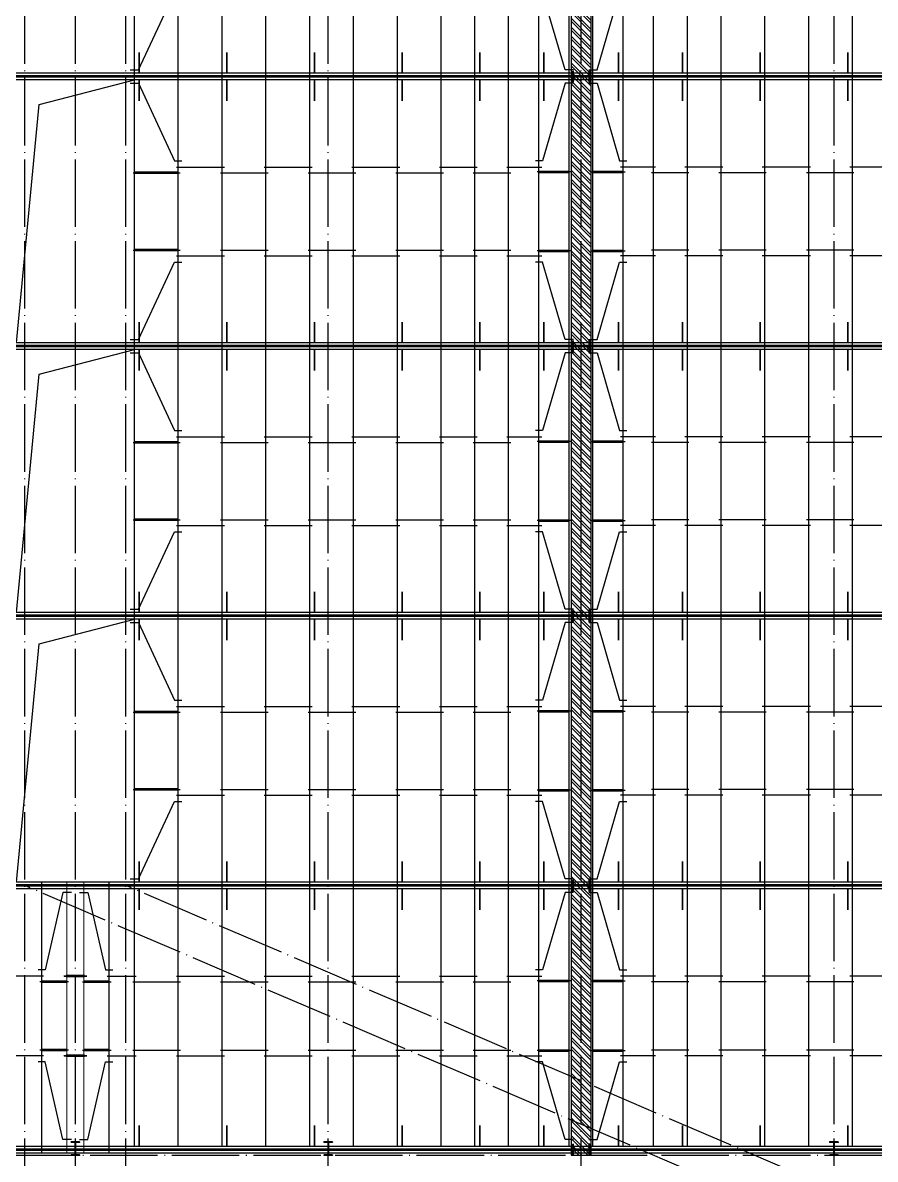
# Model space of a CAD drawing. Extents: x 14475413 to 15955882, y -732572 to -282951.
# Drawn here: x 15316074 to 15341359, y -576550 to -542833 of the extents above; entities that cross this region are included whole.
import ezdxf

# ---------------------------------------------------------------- set-up
doc = ezdxf.new("R2010")
doc.units = 0
doc.header["$LTSCALE"] = 1000
doc.header["$MEASUREMENT"] = 0
doc.linetypes.add('DOTE', pattern=[2.4200000000000004, 2, -0.2, 0.02, -0.2])
for name, color, linetype in [('3T_WOOD', 21, 'Continuous'), ('DOTE', 1, 'DOTE'), ('SURFACE', 6, 'Continuous'), ('屋面隅撑', 7, 'Continuous'), ('檩条拉条', 253, 'Continuous')]:
    doc.layers.add(name, color=color, linetype=linetype)
doc.layers.add('Pkpm_柱子', color=3, linetype='Continuous', lineweight=35)

# ---------------------------------------------------------------- blocks, each defined once
blk = doc.blocks.new('q23421321as321q321')
at = {"layer": 'Pkpm_柱子'}
for points in [[(15287744.76335941, -584031.598326561), (15287744.76335941, -584043.598326561), (15287624.76335941, -584043.598326561), (15287624.76335941, -584419.598326561), (15287744.76335941, -584419.598326561), (15287744.76335941, -584431.598326561), (15287494.76335941, -584431.598326561), (15287494.76335941, -584419.598326561), (15287614.76335941, -584419.598326561), (15287614.76335941, -584043.598326561), (15287494.76335941, -584043.598326561), (15287494.76335941, -584031.598326561)], [(15295244.76335941, -584031.598326561), (15295244.76335941, -584043.598326561), (15295124.76335941, -584043.598326561), (15295124.76335941, -584419.598326561), (15295244.76335941, -584419.598326561), (15295244.76335941, -584431.598326561), (15294994.76335941, -584431.598326561), (15294994.76335941, -584419.598326561), (15295114.76335941, -584419.598326561), (15295114.76335941, -584043.598326561), (15294994.76335941, -584043.598326561), (15294994.76335941, -584031.598326561)], [(15302369.76335941, -584101.598326561), (15302381.76335941, -584101.598326561), (15302381.76335941, -584261.598326561), (15302857.76335941, -584261.598326561), (15302857.76335941, -584101.598326561), (15302869.76335941, -584101.598326561), (15302869.76335941, -584431.598326561), (15302857.76335941, -584431.598326561), (15302857.76335941, -584271.598326561), (15302381.76335941, -584271.598326561), (15302381.76335941, -584431.598326561), (15302369.76335941, -584431.598326561)], [(15310244.76335941, -584031.598326561), (15310244.76335941, -584043.598326561), (15310124.76335941, -584043.598326561), (15310124.76335941, -584419.598326561), (15310244.76335941, -584419.598326561), (15310244.76335941, -584431.598326561), (15309994.76335941, -584431.598326561), (15309994.76335941, -584419.598326561), (15310114.76335941, -584419.598326561), (15310114.76335941, -584043.598326561), (15309994.76335941, -584043.598326561), (15309994.76335941, -584031.598326561)]]:
    blk.add_hatch(color=256, dxfattribs=at).paths.add_polyline_path(points)
for points in [[(15287744.76335941, -584031.598326561), (15287744.76335941, -584043.598326561), (15287624.76335941, -584043.598326561), (15287624.76335941, -584419.598326561), (15287744.76335941, -584419.598326561), (15287744.76335941, -584431.598326561), (15287494.76335941, -584431.598326561), (15287494.76335941, -584419.598326561), (15287614.76335941, -584419.598326561), (15287614.76335941, -584043.598326561), (15287494.76335941, -584043.598326561), (15287494.76335941, -584031.598326561)], [(15295244.76335941, -584031.598326561), (15295244.76335941, -584043.598326561), (15295124.76335941, -584043.598326561), (15295124.76335941, -584419.598326561), (15295244.76335941, -584419.598326561), (15295244.76335941, -584431.598326561), (15294994.76335941, -584431.598326561), (15294994.76335941, -584419.598326561), (15295114.76335941, -584419.598326561), (15295114.76335941, -584043.598326561), (15294994.76335941, -584043.598326561), (15294994.76335941, -584031.598326561)], [(15302369.76335941, -584101.598326561), (15302381.76335941, -584101.598326561), (15302381.76335941, -584261.598326561), (15302857.76335941, -584261.598326561), (15302857.76335941, -584101.598326561), (15302869.76335941, -584101.598326561), (15302869.76335941, -584431.598326561), (15302857.76335941, -584431.598326561), (15302857.76335941, -584271.598326561), (15302381.76335941, -584271.598326561), (15302381.76335941, -584431.598326561), (15302369.76335941, -584431.598326561)], [(15310244.76335941, -584031.598326561), (15310244.76335941, -584043.598326561), (15310124.76335941, -584043.598326561), (15310124.76335941, -584419.598326561), (15310244.76335941, -584419.598326561), (15310244.76335941, -584431.598326561), (15309994.76335941, -584431.598326561), (15309994.76335941, -584419.598326561), (15310114.76335941, -584419.598326561), (15310114.76335941, -584043.598326561), (15309994.76335941, -584043.598326561), (15309994.76335941, -584031.598326561)]]:
    blk.add_lwpolyline(points, close=True, dxfattribs=at)
blk = doc.blocks.new('2Q32Q321321321')
at = {"color": 35, "linetype": 'ByBlock', "ltscale": 3}
for p, q in [((15282932.70803604, -921495.7973204798), (15224332.70803604, -921495.79732048)), ((15282932.70803604, -921575.79732048), (15224332.70803604, -921575.79732048)), ((15282932.70803604, -921615.79732048), (15224332.70803604, -921615.79732048)), ((15282932.70803604, -921695.79732048), (15224332.70803604, -921695.79732048))]:
    blk.add_line(p, q, dxfattribs=at)
blk = doc.blocks.new('QW321QW321321321')
at = {"color": 2}
for p, q in [((15320630.03875563, -547116.2511772235), (15322061.47660524, -547116.2511772175)), ((15323230.03875562, -547116.25117721), (15324661.47660524, -547116.2511772038)), ((15325830.03875562, -547116.2511771965), (15327261.47660524, -547116.2511771905)), ((15328430.03875562, -547116.2511771831), (15329556.11139771, -547116.2511771785)), ((15330430.03875563, -547116.2511771728), (15331470.97352961, -547116.2511771681)), ((15319346.82340262, -547283.551445176), (15320742.31556981, -547283.5514451761)), ((15321942.82340256, -547283.5514451544), (15323351.63764558, -547283.5514451478)), ((15324542.82340256, -547283.551445141), (15325951.63764558, -547283.5514451343)), ((15327142.82340256, -547283.5514451275), (15328551.63764558, -547283.551445121)), ((15329437.45819503, -547283.5514451156), (15330547.82891532, -547283.5514451084)), ((15332324.4779238, -547259.1020222995), (15331328.98575661, -547259.1020223041)), ((15319346.82340262, -549579.6452079492), (15320742.31556981, -549579.6452079491)), ((15320630.03875563, -549746.9454759017), (15322061.47660524, -549746.9454759078)), ((15321942.82340256, -549579.6452079709), (15323351.63764558, -549579.6452079774)), ((15323230.03875562, -549746.9454759152), (15324661.47660524, -549746.9454759214)), ((15324542.82340256, -549579.6452079843), (15325951.63764558, -549579.6452079909)), ((15325830.03875562, -549746.9454759287), (15327261.47660524, -549746.9454759348)), ((15327142.82340256, -549579.6452079978), (15328551.63764558, -549579.6452080043)), ((15328430.03875562, -549746.9454759421), (15329556.11139771, -549746.9454759468)), ((15329437.45819503, -549579.6452080096), (15330547.82891532, -549579.6452080169)), ((15330430.03875563, -549746.9454759525), (15331470.97352961, -549746.9454759571)), ((15332324.4779238, -549604.0946308257), (15331328.98575661, -549604.0946308211)), ((15319346.82340262, -555283.551445176), (15320742.31556981, -555283.5514451761)), ((15320630.03875563, -555116.2511772235), (15322061.47660524, -555116.2511772175)), ((15321942.82340256, -555283.5514451544), (15323351.63764558, -555283.5514451478)), ((15323230.03875562, -555116.25117721), (15324661.47660524, -555116.2511772038)), ((15324542.82340256, -555283.551445141), (15325951.63764558, -555283.5514451343)), ((15325830.03875562, -555116.2511771965), (15327261.47660524, -555116.2511771905)), ((15327142.82340256, -555283.5514451275), (15328551.63764558, -555283.551445121)), ((15328430.03875562, -555116.2511771831), (15329556.11139771, -555116.2511771785)), ((15329437.45819503, -555283.5514451156), (15330547.82891532, -555283.5514451084)), ((15330430.03875563, -555116.2511771728), (15331470.97352961, -555116.2511771681)), ((15332324.4779238, -555259.1020222995), (15331328.98575661, -555259.1020223041)), ((15319346.82340262, -557579.6452079492), (15320742.31556981, -557579.6452079491)), ((15321942.82340256, -557579.6452079709), (15323351.63764558, -557579.6452079774)), ((15324542.82340256, -557579.6452079843), (15325951.63764558, -557579.6452079909)), ((15327142.82340256, -557579.6452079978), (15328551.63764558, -557579.6452080043)), ((15329437.45819503, -557579.6452080096), (15330547.82891532, -557579.6452080169)), ((15332324.4779238, -557604.0946308257), (15331328.98575661, -557604.0946308211)), ((15320630.03875563, -557746.9454759017), (15322061.47660524, -557746.9454759078)), ((15323230.03875562, -557746.9454759152), (15324661.47660524, -557746.9454759214)), ((15325830.03875562, -557746.9454759287), (15327261.47660524, -557746.9454759348)), ((15328430.03875562, -557746.9454759421), (15329556.11139771, -557746.9454759468)), ((15330430.03875563, -557746.9454759525), (15331470.97352961, -557746.9454759571)), ((15319346.82340262, -563283.551445176), (15320742.31556981, -563283.5514451761)), ((15320630.03875563, -563116.2511772235), (15322061.47660524, -563116.2511772175)), ((15321942.82340256, -563283.5514451544), (15323351.63764558, -563283.5514451478)), ((15323230.03875562, -563116.25117721), (15324661.47660524, -563116.2511772038)), ((15324542.82340256, -563283.551445141), (15325951.63764558, -563283.5514451343)), ((15325830.03875562, -563116.2511771965), (15327261.47660524, -563116.2511771905)), ((15327142.82340256, -563283.5514451275), (15328551.63764558, -563283.551445121)), ((15328430.03875562, -563116.2511771831), (15329556.11139771, -563116.2511771785)), ((15329437.45819503, -563283.5514451156), (15330547.82891532, -563283.5514451084)), ((15330430.03875563, -563116.2511771728), (15331470.97352961, -563116.2511771681)), ((15332324.4779238, -563259.1020222995), (15331328.98575661, -563259.1020223041)), ((15319346.82340262, -565579.6452079492), (15320742.31556981, -565579.6452079491)), ((15320630.03875563, -565746.9454759017), (15322061.47660524, -565746.9454759078)), ((15321942.82340256, -565579.6452079709), (15323351.63764558, -565579.6452079774)), ((15323230.03875562, -565746.9454759152), (15324661.47660524, -565746.9454759214)), ((15324542.82340256, -565579.6452079843), (15325951.63764558, -565579.6452079909)), ((15325830.03875562, -565746.9454759287), (15327261.47660524, -565746.9454759348)), ((15327142.82340256, -565579.6452079978), (15328551.63764558, -565579.6452080043)), ((15328430.03875562, -565746.9454759421), (15329556.11139771, -565746.9454759468)), ((15329437.45819503, -565579.6452080096), (15330547.82891532, -565579.6452080169)), ((15330430.03875563, -565746.9454759525), (15331470.97352961, -565746.9454759571)), ((15332324.4779238, -565604.0946308257), (15331328.98575661, -565604.0946308211)), ((15316691.26257074, -571116.2511772388), (15315837.60423409, -571116.251177239)), ((15317934.83014733, -571116.251177239), (15317294.02178482, -571116.251177239)), ((15317934.83014733, -571116.251177239), (15317294.02178482, -571116.251177239)), ((15317934.83014734, -571116.251177239), (15317294.02178483, -571116.251177239)), ((15317934.83014734, -571116.251177239), (15317294.02178483, -571116.251177239)), ((15317298.02178483, -571116.251177239), (15317938.83014734, -571116.251177239)), ((15317298.02178483, -571116.251177239), (15317938.83014734, -571116.251177239)), ((15317298.02178483, -571116.251177239), (15317938.83014735, -571116.251177239)), ((15317298.02178483, -571116.251177239), (15317938.83014735, -571116.251177239)), ((15317953.93687088, -571116.251177239), (15317313.12850836, -571116.251177239)), ((15317953.93687088, -571116.251177239), (15317313.12850836, -571116.251177239)), ((15317953.93687089, -571116.251177239), (15317313.12850838, -571116.251177239)), ((15317953.93687089, -571116.251177239), (15317313.12850838, -571116.251177239)), ((15317954.17281803, -571116.251177239), (15317313.36445551, -571116.251177239)), ((15317954.17281803, -571116.251177239), (15317313.36445551, -571116.251177239)), ((15317954.17281802, -571116.251177239), (15317313.3644555, -571116.251177239)), ((15317954.17281802, -571116.251177239), (15317313.3644555, -571116.251177239)), ((15317317.12850837, -571116.251177239), (15317957.93687089, -571116.251177239)), ((15317317.12850837, -571116.251177239), (15317957.93687089, -571116.251177239)), ((15317317.12850838, -571116.251177239), (15317957.9368709, -571116.251177239)), ((15317317.12850838, -571116.251177239), (15317957.9368709, -571116.251177239)), ((15317317.36445552, -571116.251177239), (15317958.17281803, -571116.251177239)), ((15317317.36445552, -571116.251177239), (15317958.17281803, -571116.251177239)), ((15317317.36445551, -571116.251177239), (15317958.17281803, -571116.251177239)), ((15317317.36445551, -571116.251177239), (15317958.17281803, -571116.251177239)), ((15317973.27954158, -571116.251177239), (15317332.47117907, -571116.251177239)), ((15317973.27954158, -571116.251177239), (15317332.47117907, -571116.251177239)), ((15317973.27954157, -571116.251177239), (15317332.47117906, -571116.251177239)), ((15317973.27954157, -571116.251177239), (15317332.47117906, -571116.251177239)), ((15317336.47117907, -571116.251177239), (15317977.27954159, -571116.251177239)), ((15317336.47117907, -571116.251177239), (15317977.27954159, -571116.251177239)), ((15317336.47117906, -571116.251177239), (15317977.27954158, -571116.251177239)), ((15317336.47117906, -571116.251177239), (15317977.27954158, -571116.251177239)), ((15318580.03875564, -571116.2511772343), (15319433.69709229, -571116.2511772305)), ((15320630.03875564, -571116.2511772257), (15322061.47660526, -571116.2511772197)), ((15323230.03875564, -571116.2511772122), (15324661.47660525, -571116.251177206)), ((15325830.03875564, -571116.2511771987), (15327261.47660525, -571116.2511771927)), ((15328430.03875564, -571116.2511771853), (15329556.11139772, -571116.2511771807)), ((15330430.03875564, -571116.251177175), (15331470.97352963, -571116.2511771703)), ((15317428.4779238, -571283.5514451775), (15316578.98575659, -571283.5514451773)), ((15317842.82340258, -571283.5514451765), (15318692.31556979, -571283.5514451723)), ((15319342.82340258, -571283.5514451702), (15320751.63764559, -571283.5514451636)), ((15321942.82340258, -571283.5514451566), (15323351.63764559, -571283.55144515)), ((15324542.82340258, -571283.5514451432), (15325951.63764559, -571283.5514451365)), ((15327142.82340258, -571283.5514451297), (15328551.63764559, -571283.5514451232)), ((15329437.45819505, -571283.5514451178), (15330547.82891534, -571283.5514451106)), ((15332324.47792381, -571259.1020223018), (15331328.98575662, -571259.1020223063)), ((15316691.26257074, -573478.2085819566), (15315837.60423409, -573478.2085819568)), ((15317428.4779238, -573310.9083140183), (15316578.98575659, -573310.908314018)), ((15317934.83014733, -573478.2085819568), (15317294.02178482, -573478.2085819568)), ((15317934.83014733, -573478.2085819568), (15317294.02178482, -573478.2085819568)), ((15317934.83014734, -573478.2085819568), (15317294.02178483, -573478.2085819568)), ((15317934.83014734, -573478.2085819568), (15317294.02178483, -573478.2085819568)), ((15317298.02178483, -573478.2085819568), (15317938.83014734, -573478.2085819568)), ((15317298.02178483, -573478.2085819568), (15317938.83014734, -573478.2085819568)), ((15317298.02178483, -573478.2085819568), (15317938.83014735, -573478.2085819568)), ((15317298.02178483, -573478.2085819568), (15317938.83014735, -573478.2085819568)), ((15317953.93687088, -573478.2085819568), (15317313.12850836, -573478.2085819568)), ((15317953.93687088, -573478.2085819568), (15317313.12850836, -573478.2085819568)), ((15317953.93687089, -573478.2085819568), (15317313.12850838, -573478.2085819568)), ((15317953.93687089, -573478.2085819568), (15317313.12850838, -573478.2085819568)), ((15317954.17281803, -573478.2085819568), (15317313.36445551, -573478.2085819568)), ((15317954.17281803, -573478.2085819568), (15317313.36445551, -573478.2085819568)), ((15317954.17281802, -573478.2085819568), (15317313.3644555, -573478.2085819568)), ((15317954.17281802, -573478.2085819568), (15317313.3644555, -573478.2085819568)), ((15317317.12850837, -573478.2085819568), (15317957.93687089, -573478.2085819568)), ((15317317.12850837, -573478.2085819568), (15317957.93687089, -573478.2085819568)), ((15317317.12850838, -573478.2085819568), (15317957.9368709, -573478.2085819568)), ((15317317.12850838, -573478.2085819568), (15317957.9368709, -573478.2085819568)), ((15317317.36445552, -573478.2085819568), (15317958.17281803, -573478.2085819568)), ((15317317.36445552, -573478.2085819568), (15317958.17281803, -573478.2085819568)), ((15317317.36445551, -573478.2085819568), (15317958.17281803, -573478.2085819568)), ((15317317.36445551, -573478.2085819568), (15317958.17281803, -573478.2085819568)), ((15317973.27954158, -573478.2085819568), (15317332.47117907, -573478.2085819568)), ((15317973.27954158, -573478.2085819568), (15317332.47117907, -573478.2085819568)), ((15317973.27954157, -573478.2085819568), (15317332.47117906, -573478.2085819568)), ((15317973.27954157, -573478.2085819568), (15317332.47117906, -573478.2085819568)), ((15317336.47117907, -573478.2085819568), (15317977.27954159, -573478.2085819568)), ((15317336.47117907, -573478.2085819568), (15317977.27954159, -573478.2085819568)), ((15317336.47117906, -573478.2085819568), (15317977.27954158, -573478.2085819568)), ((15317336.47117906, -573478.2085819568), (15317977.27954158, -573478.2085819568)), ((15317842.82340259, -573310.9083140172), (15318692.3155698, -573310.908314013)), ((15318580.03875565, -573478.2085819521), (15319433.6970923, -573478.2085819483)), ((15319342.82340259, -573310.908314011), (15320751.6376456, -573310.9083140043)), ((15320630.03875565, -573478.2085819435), (15322061.47660527, -573478.2085819375)), ((15321942.82340259, -573310.9083139973), (15323351.6376456, -573310.9083139908)), ((15323230.03875565, -573478.20858193), (15324661.47660526, -573478.2085819239)), ((15324542.82340259, -573310.9083139839), (15325951.6376456, -573310.9083139773)), ((15325830.03875565, -573478.2085819165), (15327261.47660526, -573478.2085819105)), ((15327142.82340259, -573310.9083139704), (15328551.6376456, -573310.9083139639)), ((15328430.03875565, -573478.2085819031), (15329556.11139773, -573478.2085818985)), ((15329437.45819506, -573310.9083139586), (15330547.82891535, -573310.9083139513)), ((15330430.03875565, -573478.2085818928), (15331470.97352964, -573478.2085818881)), ((15332324.47792382, -573325.7280780949), (15331328.98575664, -573325.7280780994))]:
    blk.add_line(p, q, dxfattribs=at)
at = {"ltscale": 0.5}
for points in [[(15319259.39869943, -544232.2411129271), (15319511.902627, -544232.2411129271), (15320577.39801591, -541931.9826164843), (15320793.90331052, -541931.9826164843)], [(15332411.90262698, -544232.2411129944), (15332159.39869942, -544232.2411129931), (15331493.90331051, -541931.9826165474), (15331277.3980159, -541931.9826165463)], [(15319259.39869943, -544630.9555401981), (15319511.902627, -544630.9555401981), (15320577.39801591, -546931.214036641), (15320793.90331052, -546931.214036641)], [(15332411.90262698, -544630.9555401308), (15332159.39869942, -544630.9555401321), (15331493.90331051, -546931.2140365778), (15331277.3980159, -546931.2140365789)], [(15319259.39869943, -552232.2411129271), (15319511.902627, -552232.2411129271), (15320577.39801591, -549931.9826164843), (15320793.90331052, -549931.9826164843)], [(15332411.90262698, -552232.2411129944), (15332159.39869942, -552232.2411129931), (15331493.90331051, -549931.9826165474), (15331277.3980159, -549931.9826165463)], [(15319259.39869943, -552630.9555401981), (15319511.902627, -552630.9555401981), (15320577.39801591, -554931.214036641), (15320793.90331052, -554931.214036641)], [(15332411.90262698, -552630.9555401308), (15332159.39869942, -552630.9555401321), (15331493.90331051, -554931.2140365778), (15331277.3980159, -554931.2140365789)], [(15319259.39869943, -560232.2411129271), (15319511.902627, -560232.2411129271), (15320577.39801591, -557931.9826164843), (15320793.90331052, -557931.9826164843)], [(15332411.90262698, -560232.2411129944), (15332159.39869942, -560232.2411129931), (15331493.90331051, -557931.9826165474), (15331277.3980159, -557931.9826165463)], [(15319259.39869943, -560630.9555401981), (15319511.902627, -560630.9555401981), (15320577.39801591, -562931.214036641), (15320793.90331052, -562931.214036641)], [(15332411.90262698, -560630.9555401308), (15332159.39869942, -560630.9555401321), (15331493.90331051, -562931.2140365778), (15331277.3980159, -562931.2140365789)], [(15319259.39869943, -568232.2411129271), (15319511.902627, -568232.2411129271), (15320577.39801591, -565931.9826164843), (15320793.90331052, -565931.9826164843)], [(15332411.90262698, -568232.2411129944), (15332159.39869942, -568232.2411129931), (15331493.90331051, -565931.9826165474), (15331277.3980159, -565931.9826165463)], [(15317515.902627, -568630.9555401995), (15317263.39869943, -568630.9555401995), (15316743.90331049, -570931.2140366421), (15316527.39801588, -570931.2140366421)], [(15317755.39869937, -568630.955540199), (15318007.90262694, -568630.9555401978), (15318527.39801589, -570931.2140366379), (15318743.9033105, -570931.2140366369)], [(15332411.902627, -568630.955540133), (15332159.39869943, -568630.9555401343), (15331493.90331052, -570931.2140365801), (15331277.39801591, -570931.2140365811)], [(15317515.902627, -575963.5042189963), (15317263.39869943, -575963.5042189963), (15316743.90331049, -573663.2457225532), (15316527.39801588, -573663.2457225532)], [(15317755.39869941, -575963.5042189957), (15318007.90262697, -575963.5042189945), (15318527.39801591, -573663.245722549), (15318743.90331052, -573663.245722548)], [(15332411.90262703, -575963.5042189298), (15332159.39869947, -575963.5042189311), (15331493.90331054, -573663.2457224912), (15331277.39801593, -573663.2457224922)]]:
    blk.add_lwpolyline(points, dxfattribs=at)
at = {"layer": 'SURFACE'}
for p, q in [((15319385.65066199, -576166.5983265704), (15319385.65066298, -480496.5983265609)), ((15320685.65066199, -576166.5983265769), (15320685.65066298, -480496.5983265608)), ((15321985.65066199, -576166.5983265829), (15321985.65066298, -480496.5983265608)), ((15323285.65066199, -576166.5983265904), (15323285.65066298, -480496.5983265609)), ((15324585.65066199, -576166.5983265964), (15324585.65066298, -480496.5983265609)), ((15325885.65066199, -576166.5983266039), (15325885.65066298, -480496.5983265608)), ((15327185.65066199, -576166.5983266099), (15327185.65066298, -480496.5983265608)), ((15328485.65066199, -576166.5983266174), (15328485.65066298, -480496.5983265608)), ((15329485.65066199, -576166.5983266174), (15329485.65066298, -480496.5983265608)), ((15330485.65066199, -576166.5983266174), (15330485.65066298, -480496.5983265608)), ((15331385.65066199, -576166.5983266174), (15331385.65066298, -480496.5983265608)), ((15332285.65066199, -576166.5983266174), (15332285.65066298, -480496.5983265608)), ((15316635.65066317, -576366.5983265613), (15316635.65066316, -568331.5983265595)), ((15318635.6506632, -576366.5983265565), (15318635.65066317, -568331.5983265548))]:
    blk.add_line(p, q, dxfattribs=at)
at = {"layer": 'SURFACE', "color": 4, "const_width": 30}
for points in [[(15317385.65066318, -576366.5983265613), (15317385.65066318, -568331.5983265595)], [(15317885.65066322, -576366.5983265601), (15317885.65066318, -568331.5983265584)]]:
    blk.add_lwpolyline(points, dxfattribs=at)
at = {"layer": '屋面隅撑', "color": 3, "const_width": 50}
for points in [[(15319529.16356563, -543707.1340260563), (15319529.16356563, -544331.5983265621)], [(15322129.16356563, -543707.1340260698), (15322129.16356563, -544331.5983265756)], [(15324729.16356563, -543707.1340260833), (15324729.16356563, -544331.5983265891)], [(15327329.16356563, -543707.1340260968), (15327329.16356563, -544331.5983266026)], [(15329629.16356563, -543707.1340261087), (15329629.16356563, -544331.5983266145)], [(15331529.16356563, -543707.1340261186), (15331529.16356563, -544331.5983266244)], [(15319529.16356563, -544531.5983265626), (15319529.16356563, -545156.0626270684)], [(15322129.16356563, -544531.5983265761), (15322129.16356563, -545156.0626270819)], [(15324729.16356563, -544531.5983265896), (15324729.16356563, -545156.0626270954)], [(15327329.16356563, -544531.5983266031), (15327329.16356563, -545156.0626271089)], [(15329629.16356563, -544531.5983266149), (15329629.16356563, -545156.0626271208)], [(15331529.16356563, -544531.5983266248), (15331529.16356563, -545156.0626271307)], [(15319529.16356563, -551707.1340260563), (15319529.16356563, -552331.5983265621)], [(15322129.16356563, -551707.1340260698), (15322129.16356563, -552331.5983265756)], [(15324729.16356563, -551707.1340260833), (15324729.16356563, -552331.5983265891)], [(15327329.16356563, -551707.1340260968), (15327329.16356563, -552331.5983266026)], [(15329629.16356563, -551707.1340261087), (15329629.16356563, -552331.5983266145)], [(15331529.16356563, -551707.1340261186), (15331529.16356563, -552331.5983266244)], [(15319529.16356563, -552531.5983265626), (15319529.16356563, -553156.0626270684)], [(15322129.16356563, -552531.5983265761), (15322129.16356563, -553156.0626270819)], [(15324729.16356563, -552531.5983265896), (15324729.16356563, -553156.0626270954)], [(15327329.16356563, -552531.5983266031), (15327329.16356563, -553156.0626271089)], [(15329629.16356563, -552531.5983266149), (15329629.16356563, -553156.0626271208)], [(15331529.16356563, -552531.5983266248), (15331529.16356563, -553156.0626271307)], [(15319529.16356563, -559707.1340260563), (15319529.16356563, -560331.5983265621)], [(15322129.16356563, -559707.1340260698), (15322129.16356563, -560331.5983265756)], [(15324729.16356563, -559707.1340260833), (15324729.16356563, -560331.5983265891)], [(15327329.16356563, -559707.1340260968), (15327329.16356563, -560331.5983266026)], [(15329629.16356563, -559707.1340261087), (15329629.16356563, -560331.5983266145)], [(15331529.16356563, -559707.1340261186), (15331529.16356563, -560331.5983266244)], [(15319529.16356563, -560531.5983265626), (15319529.16356563, -561156.0626270684)], [(15322129.16356563, -560531.5983265761), (15322129.16356563, -561156.0626270819)], [(15324729.16356563, -560531.5983265896), (15324729.16356563, -561156.0626270954)], [(15327329.16356563, -560531.5983266031), (15327329.16356563, -561156.0626271089)], [(15329629.16356563, -560531.5983266149), (15329629.16356563, -561156.0626271208)], [(15331529.16356563, -560531.5983266248), (15331529.16356563, -561156.0626271307)], [(15319529.16356563, -567707.1340260563), (15319529.16356563, -568331.5983265621)], [(15322129.16356563, -567707.1340260698), (15322129.16356563, -568331.5983265756)], [(15324729.16356563, -567707.1340260833), (15324729.16356563, -568331.5983265891)], [(15327329.16356563, -567707.1340260968), (15327329.16356563, -568331.5983266026)], [(15329629.16356563, -567707.1340261087), (15329629.16356563, -568331.5983266145)], [(15331529.16356563, -567707.1340261186), (15331529.16356563, -568331.5983266244)], [(15319529.16356563, -568531.5983265626), (15319529.16356563, -569156.0626270684)], [(15322129.16356563, -568531.5983265761), (15322129.16356563, -569156.0626270819)], [(15324729.16356563, -568531.5983265896), (15324729.16356563, -569156.0626270954)], [(15327329.16356563, -568531.5983266031), (15327329.16356563, -569156.0626271089)], [(15329629.16356563, -568531.5983266149), (15329629.16356563, -569156.0626271208)], [(15331529.16356563, -568531.5983266248), (15331529.16356563, -569156.0626271307)], [(15319529.16356564, -575542.1340260461), (15319529.16356564, -576166.598326552)], [(15322129.16356564, -575542.1340260596), (15322129.16356564, -576166.5983265655)], [(15324729.16356564, -575542.1340260732), (15324729.16356564, -576166.598326579)], [(15327329.16356564, -575542.1340260867), (15327329.16356564, -576166.5983265925)], [(15329629.16356564, -575542.1340260985), (15329629.16356564, -576166.5983266043)], [(15331529.16356564, -575542.1340261084), (15331529.16356564, -576166.5983266142)]]:
    blk.add_lwpolyline(points, dxfattribs=at)
at = {"layer": '檩条拉条', "color": 2, "const_width": 80}
for points in [[(15320685.65066322, -547283.5514451761), (15319385.65066322, -547283.551445176)], [(15331385.6506632, -547259.1020223039), (15332285.65066321, -547259.1020222998)], [(15320685.65066322, -549579.6452079491), (15319385.65066322, -549579.6452079492)], [(15331385.6506632, -549604.0946308214), (15332285.65066321, -549604.0946308254)], [(15320685.65066322, -555283.5514451761), (15319385.65066322, -555283.551445176)], [(15331385.6506632, -555259.1020223039), (15332285.65066321, -555259.1020222998)], [(15320685.65066322, -557579.6452079491), (15319385.65066322, -557579.6452079492)], [(15331385.6506632, -557604.0946308214), (15332285.65066321, -557604.0946308254)], [(15320685.65066322, -563283.5514451761), (15319385.65066322, -563283.551445176)], [(15331385.6506632, -563259.1020223039), (15332285.65066321, -563259.1020222998)], [(15320685.65066322, -565579.6452079491), (15319385.65066322, -565579.6452079492)], [(15331385.6506632, -565604.0946308214), (15332285.65066321, -565604.0946308254)], [(15317856.75463074, -571116.251177239), (15317356.75463074, -571116.251177239)], [(15317856.75463075, -571116.251177239), (15317356.75463075, -571116.251177239)], [(15317875.86135429, -571116.251177239), (15317375.86135429, -571116.251177239)], [(15317875.8613543, -571116.251177239), (15317375.8613543, -571116.251177239)], [(15317876.09730144, -571116.251177239), (15317376.09730144, -571116.251177239)], [(15317876.09730143, -571116.251177239), (15317376.09730143, -571116.251177239)], [(15317376.09730141, -571116.251177239), (15317876.09730141, -571116.251177239)], [(15317376.09730143, -571116.251177239), (15317876.09730143, -571116.251177239)], [(15317395.20402497, -571116.251177239), (15317895.20402497, -571116.251177239)], [(15317395.20402498, -571116.251177239), (15317895.20402498, -571116.251177239)], [(15317895.20402498, -571116.251177239), (15317395.20402498, -571116.251177239)], [(15317895.20402498, -571116.251177239), (15317395.20402498, -571116.251177239)], [(15317395.43997212, -571116.251177239), (15317895.43997212, -571116.251177239)], [(15317395.4399721, -571116.251177239), (15317895.4399721, -571116.251177239)], [(15317414.54669566, -571116.251177239), (15317914.54669566, -571116.251177239)], [(15317414.54669566, -571116.251177239), (15317914.54669566, -571116.251177239)], [(15316635.65066318, -571283.5514451773), (15317389.65066321, -571283.5514451775)], [(15318635.6506632, -571283.5514451725), (15317881.65066317, -571283.5514451764)], [(15331385.65066322, -571259.1020223061), (15332285.65066322, -571259.102022302)], [(15316635.65066318, -573310.908314018), (15317389.65066321, -573310.9083140183)], [(15317856.75463074, -573478.2085819568), (15317356.75463074, -573478.2085819568)], [(15317856.75463075, -573478.2085819568), (15317356.75463075, -573478.2085819568)], [(15317875.86135429, -573478.2085819568), (15317375.86135429, -573478.2085819568)], [(15317875.8613543, -573478.2085819568), (15317375.8613543, -573478.2085819568)], [(15317876.09730144, -573478.2085819568), (15317376.09730144, -573478.2085819568)], [(15317876.09730143, -573478.2085819568), (15317376.09730143, -573478.2085819568)], [(15317376.09730141, -573478.2085819568), (15317876.09730141, -573478.2085819568)], [(15317376.09730143, -573478.2085819568), (15317876.09730143, -573478.2085819568)], [(15317395.20402497, -573478.2085819568), (15317895.20402497, -573478.2085819568)], [(15317395.20402498, -573478.2085819568), (15317895.20402498, -573478.2085819568)], [(15317895.20402498, -573478.2085819568), (15317395.20402498, -573478.2085819568)], [(15317895.20402498, -573478.2085819568), (15317395.20402498, -573478.2085819568)], [(15317395.43997212, -573478.2085819568), (15317895.43997212, -573478.2085819568)], [(15317395.4399721, -573478.2085819568), (15317895.4399721, -573478.2085819568)], [(15317414.54669566, -573478.2085819568), (15317914.54669566, -573478.2085819568)], [(15317414.54669566, -573478.2085819568), (15317914.54669566, -573478.2085819568)], [(15318635.65066321, -573310.9083140133), (15317881.65066318, -573310.9083140171)], [(15331385.65066323, -573325.7280780992), (15332285.65066323, -573325.7280780951)]]:
    blk.add_lwpolyline(points, dxfattribs=at)

msp = doc.modelspace()

# ---------------------------------------------------------------- hatches: boundary and pattern name
at = {"ltscale": 0.5}
h = msp.add_hatch(dxfattribs=at)
h.set_pattern_fill('金属', color=1, scale=75, angle=-270.0000000000001, style=0)
h.set_pattern_definition([(134.9999999999999, (15446523.22572359, -1626421.209315912), (-132.5825214724777, -132.5825214724776), []), (134.9999999999999, (15446523.22572359, -1626332.820968412), (-132.5825214724777, -132.5825214724776), [])])
h.paths.add_polyline_path([(15332935.65066319, -576431.598326561), (15332935.65066318, -480431.598326561), (15332335.65066318, -480431.598326561), (15332335.65066319, -576431.598326561)])
at = {"layer": 'Pkpm_柱子'}
for points in [[(15332385.65066318, -544266.598326561), (15332397.65066318, -544266.598326561), (15332397.65066318, -544426.598326561), (15332873.65066318, -544426.598326561), (15332873.65066318, -544266.598326561), (15332885.65066318, -544266.598326561), (15332885.65066318, -544596.598326561), (15332873.65066318, -544596.598326561), (15332873.65066318, -544436.598326561), (15332397.65066318, -544436.598326561), (15332397.65066318, -544596.598326561), (15332385.65066318, -544596.598326561)], [(15332385.65066318, -552266.598326561), (15332397.65066318, -552266.598326561), (15332397.65066318, -552426.598326561), (15332873.65066318, -552426.598326561), (15332873.65066318, -552266.598326561), (15332885.65066318, -552266.598326561), (15332885.65066318, -552596.598326561), (15332873.65066318, -552596.598326561), (15332873.65066318, -552436.598326561), (15332397.65066318, -552436.598326561), (15332397.65066318, -552596.598326561), (15332385.65066318, -552596.598326561)], [(15332385.65066318, -560266.598326561), (15332397.65066318, -560266.598326561), (15332397.65066318, -560426.598326561), (15332873.65066318, -560426.598326561), (15332873.65066318, -560266.598326561), (15332885.65066318, -560266.598326561), (15332885.65066318, -560596.598326561), (15332873.65066318, -560596.598326561), (15332873.65066318, -560436.598326561), (15332397.65066318, -560436.598326561), (15332397.65066318, -560596.598326561), (15332385.65066318, -560596.598326561)], [(15332385.65066318, -568266.598326561), (15332397.65066318, -568266.598326561), (15332397.65066318, -568426.598326561), (15332873.65066318, -568426.598326561), (15332873.65066318, -568266.598326561), (15332885.65066318, -568266.598326561), (15332885.65066318, -568596.598326561), (15332873.65066318, -568596.598326561), (15332873.65066318, -568436.598326561), (15332397.65066318, -568436.598326561), (15332397.65066318, -568596.598326561), (15332385.65066318, -568596.598326561)]]:
    msp.add_hatch(color=256, dxfattribs=at).paths.add_polyline_path(points)

# ---------------------------------------------------------------- linework, layer by layer
msp.add_lwpolyline([(15332935.65066319, -576431.598326561), (15332935.65066318, -480431.598326561), (15332335.65066318, -480431.598326561), (15332335.65066319, -576431.598326561)], close=True)
at = {"layer": '3T_WOOD', "ltscale": 0.5}
for points in [[(15315885.65066315, -552331.5983265628), (15316559.59288563, -545258.2177980464), (15319385.65066319, -544531.5983265629)], [(15315885.65066315, -560331.5983265628), (15316559.59288563, -553258.2177980464), (15319385.65066319, -552531.5983265629)], [(15315885.65066315, -568331.5983265628), (15316559.59288563, -561258.2177980464), (15319385.65066319, -560531.5983265629)]]:
    msp.add_lwpolyline(points, dxfattribs=at)
at = {"layer": 'DOTE'}
for p, q in [((15316135.65066321, -577931.5983265609), (15316135.65066321, -478931.5983265609)), ((15317635.65066318, -577931.598326561), (15317635.65066318, -478931.598326561)), ((15319135.65066317, -577931.5983265609), (15319135.65066317, -478931.5983265609)), ((15325135.65066318, -577931.598326561), (15325135.65066318, -478931.598326561)), ((15332635.65066318, -577931.598326561), (15332635.65066318, -478931.598326561)), ((15340135.65066319, -577931.598326561), (15340135.65066319, -478931.598326561)), ((15301135.65066318, -544431.598326561), (15364135.65066318, -544431.598326561)), ((15301135.65066318, -552431.598326561), (15364135.65066318, -552431.598326561)), ((15301135.65066318, -560431.598326561), (15364135.65066318, -560431.598326561)), ((15301135.65066318, -568431.598326561), (15364135.65066318, -568431.598326561)), ((15374120.39174572, -593311.5701681637), (15316135.65066318, -568431.598326561)), ((15377120.39174573, -593311.5701681636), (15319135.65066318, -568431.5983265609)), ((15301135.65066318, -576431.598326561), (15364135.65066318, -576431.598326561))]:
    msp.add_line(p, q, dxfattribs=at)
at = {"layer": 'Pkpm_柱子'}
for points in [[(15332385.65066318, -544266.598326561), (15332397.65066318, -544266.598326561), (15332397.65066318, -544426.598326561), (15332873.65066318, -544426.598326561), (15332873.65066318, -544266.598326561), (15332885.65066318, -544266.598326561), (15332885.65066318, -544596.598326561), (15332873.65066318, -544596.598326561), (15332873.65066318, -544436.598326561), (15332397.65066318, -544436.598326561), (15332397.65066318, -544596.598326561), (15332385.65066318, -544596.598326561)], [(15332385.65066318, -552266.598326561), (15332397.65066318, -552266.598326561), (15332397.65066318, -552426.598326561), (15332873.65066318, -552426.598326561), (15332873.65066318, -552266.598326561), (15332885.65066318, -552266.598326561), (15332885.65066318, -552596.598326561), (15332873.65066318, -552596.598326561), (15332873.65066318, -552436.598326561), (15332397.65066318, -552436.598326561), (15332397.65066318, -552596.598326561), (15332385.65066318, -552596.598326561)], [(15332385.65066318, -560266.598326561), (15332397.65066318, -560266.598326561), (15332397.65066318, -560426.598326561), (15332873.65066318, -560426.598326561), (15332873.65066318, -560266.598326561), (15332885.65066318, -560266.598326561), (15332885.65066318, -560596.598326561), (15332873.65066318, -560596.598326561), (15332873.65066318, -560436.598326561), (15332397.65066318, -560436.598326561), (15332397.65066318, -560596.598326561), (15332385.65066318, -560596.598326561)], [(15332385.65066318, -568266.598326561), (15332397.65066318, -568266.598326561), (15332397.65066318, -568426.598326561), (15332873.65066318, -568426.598326561), (15332873.65066318, -568266.598326561), (15332885.65066318, -568266.598326561), (15332885.65066318, -568596.598326561), (15332873.65066318, -568596.598326561), (15332873.65066318, -568436.598326561), (15332397.65066318, -568436.598326561), (15332397.65066318, -568596.598326561), (15332385.65066318, -568596.598326561)]]:
    msp.add_lwpolyline(points, close=True, dxfattribs=at)

# ---------------------------------------------------------------- block references
for name, p in [('QW321QW321321321', (0, 0)), ('q23421321as321q321', (30015.88730377331, 8000))]:
    msp.add_blockref(name, p)
at = {"xscale": -1}
msp.add_blockref('QW321QW321321321', (30665271.30132636, 0), dxfattribs=at)
at = {"layer": '3T_WOOD'}
for p in [(79002.94262714498, 377164.1989939191), (79002.94262714498, 369164.1989939191), (79002.94262714498, 361164.1989939191), (79002.94262714498, 353164.1989939191), (79002.94262714311, 345329.1989939191)]:
    msp.add_blockref('2Q32Q321321321', p, dxfattribs=at)

doc.saveas('drawing.dxf')
